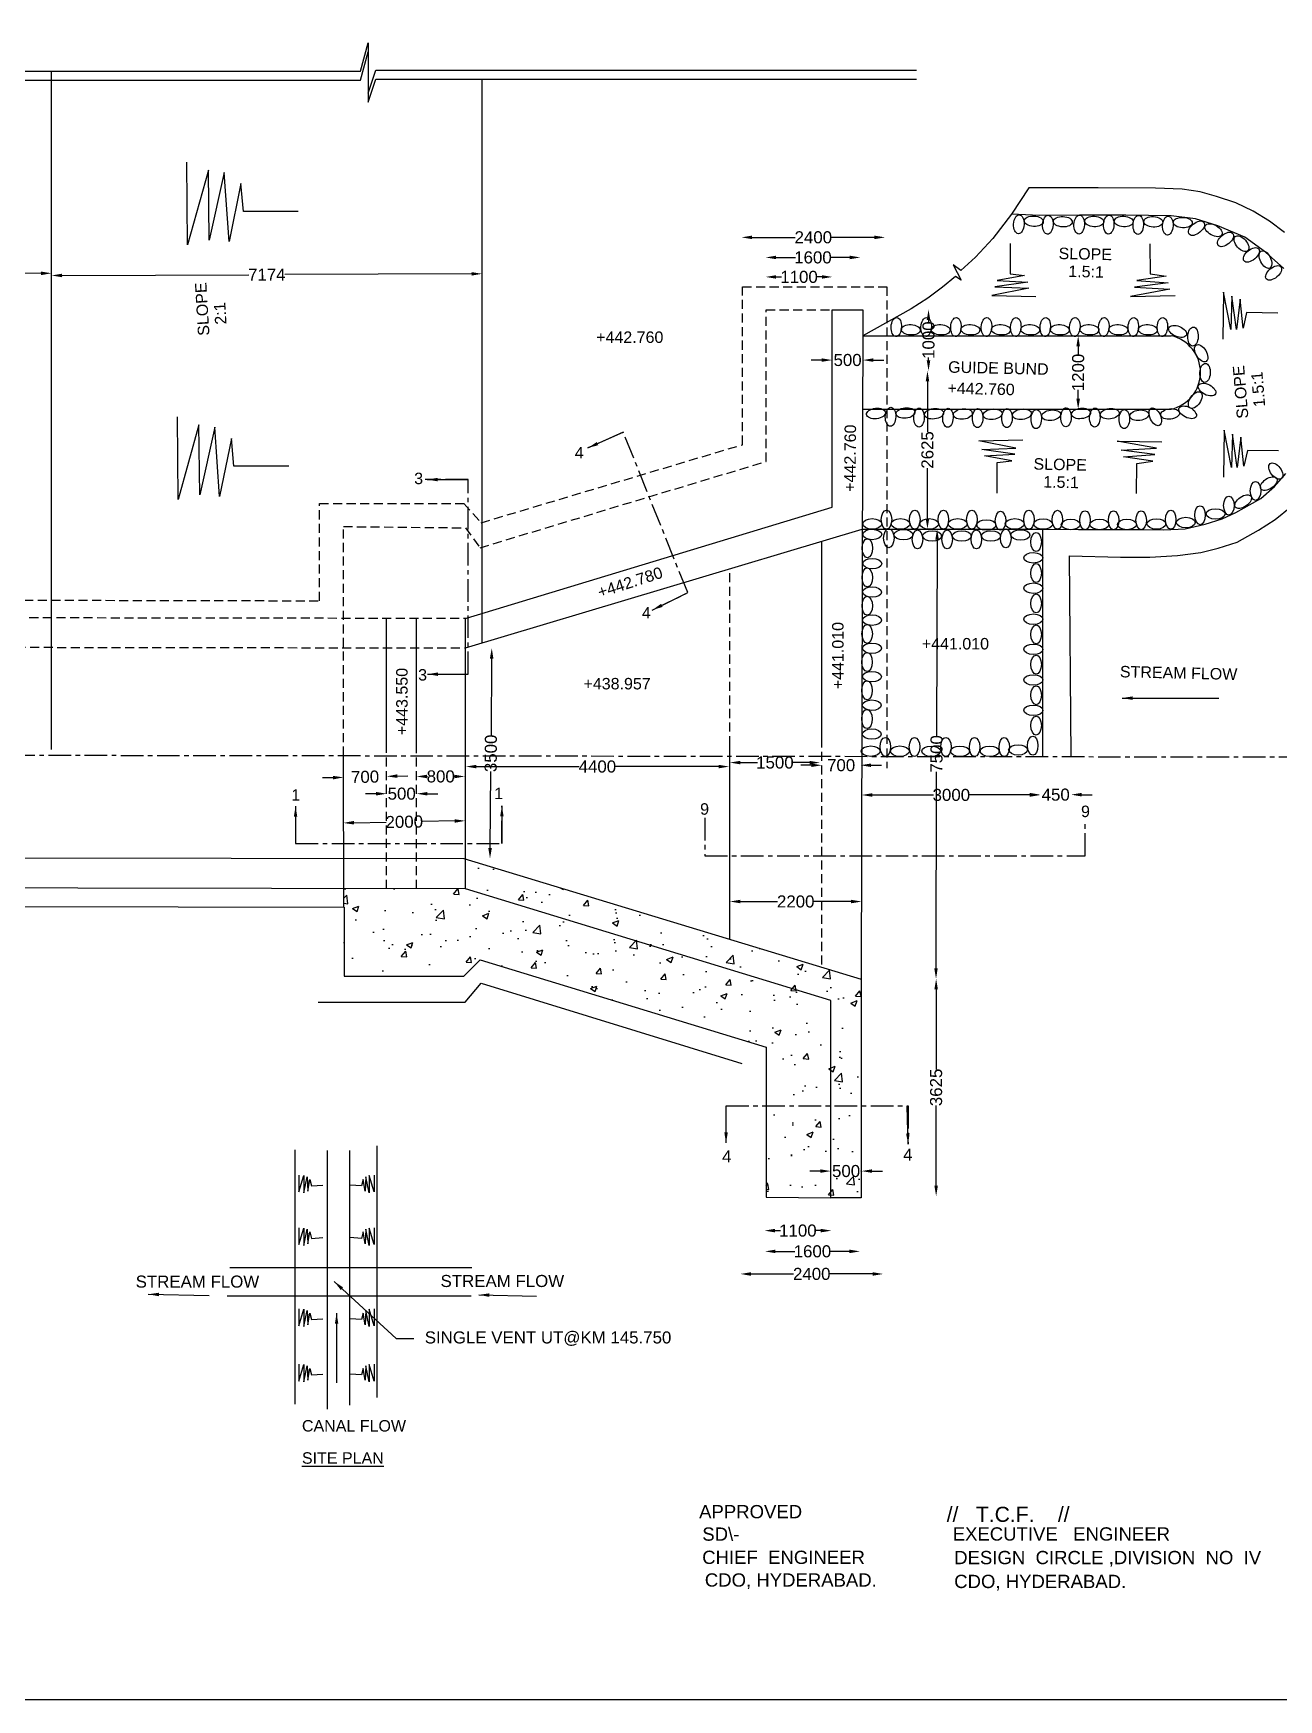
# Model space of a CAD drawing. Header units: millimetres. Extents: x 3597 to 113394, y 2246 to 47933.
# Drawn here: x 81188 to 101834, y 2246 to 29866 of the extents above; entities that cross this region are included whole.
import ezdxf

# ---------------------------------------------------------------- set-up
doc = ezdxf.new("R2010")
doc.units = ezdxf.units.MM
doc.header["$MEASUREMENT"] = 0
doc.linetypes.add('CENTER', pattern=[2, 1.25, -0.25, 0.25, -0.25])
doc.linetypes.add('DASHED', pattern=[0.75, 0.5, -0.25])
for name, color, linetype in [('DIM', 7, 'Continuous'), ('DWG', 7, 'Continuous'), ('TXT', 7, 'Continuous')]:
    doc.layers.add(name, color=color, linetype=linetype)
doc.styles.get("Standard").update_dxf_attribs({"font": 'arial.ttf'})
doc.dimstyles.new('Civil', dxfattribs={"dimtxt": 200, "dimasz": 175, "dimexe": 0.1, "dimexo": 0.0625, "dimgap": 0.09, "dimtad": 0, "dimdec": 0, "dimzin": 12, "dimdsep": 46, "dimtxsty": 'Standard', "dimcen": 0.1, "dimse1": 1, "dimse2": 1, "dimaunit": 1, "dimadec": 5, "dimazin": 2, "dimtfac": 1, "dimtdec": 0, "dimtofl": 0, "dimtmove": 0, "dimatfit": 3, "dimfxl": 1, "dimfrac": 1, "dimtolj": 1, "dimtzin": 0, "dimarcsym": 0})

# ---------------------------------------------------------------- blocks, each defined once
blk = doc.blocks.new('*D82')
at = {"layer": 'Defpoints', "color": 0, "transparency": 16777216}
for p in [(76439, 25827), (81490, 25889), (81490, 25854)]:
    blk.add_point(p, dxfattribs=at)
at = {"layer": 'DIM', "color": 0, "lineweight": -2, "transparency": 16777216}
for p, q in [((76614, 25863), (78666, 25874)), ((81315, 25888), (79263, 25877))]:
    blk.add_line(p, q, dxfattribs=at)
at = {"layer": 'DIM', "color": 0, "transparency": 16777216}
for points in [[(76614, 25892), (76614, 25833), (76439, 25862)], [(81315, 25917), (81315, 25858), (81490, 25889)]]:
    blk.add_solid(points, dxfattribs=at)
at = {"layer": 'DIM', "color": 0, "transparency": 16777216, "insert": (78964, 25875), "char_height": 200, "attachment_point": 5, "rotation": 0.3054}
blk.add_mtext('\\A1;5000', dxfattribs=at)
blk = doc.blocks.new('*D83')
at = {"layer": 'Defpoints', "color": 0, "transparency": 16777216}
for p in [(81490, 25889), (88628, 25917), (88628, 25880)]:
    blk.add_point(p, dxfattribs=at)
at = {"layer": 'DIM', "color": 0, "lineweight": -2, "transparency": 16777216}
for p, q in [((81665, 25852), (84761, 25864)), ((88453, 25879), (85356, 25867))]:
    blk.add_line(p, q, dxfattribs=at)
at = {"layer": 'DIM', "color": 0, "transparency": 16777216}
for points in [[(81665, 25882), (81665, 25823), (81490, 25852)], [(88453, 25908), (88453, 25850), (88628, 25880)]]:
    blk.add_solid(points, dxfattribs=at)
at = {"layer": 'DIM', "color": 0, "transparency": 16777216, "insert": (85059, 25866), "char_height": 200, "attachment_point": 5, "rotation": 0.2242}
blk.add_mtext('\\A1;7174', dxfattribs=at)
blk = doc.blocks.new('*D84')
at = {"layer": 'Defpoints', "color": 0, "transparency": 16777216}
for p in [(88349, 16813), (86334, 16423), (88356, 16458)]:
    blk.add_point(p, dxfattribs=at)
at = {"layer": 'DIM', "color": 0, "lineweight": -2, "transparency": 16777216}
for p, q in [((86502, 16781), (87038, 16791)), ((88174, 16810), (87639, 16801))]:
    blk.add_line(p, q, dxfattribs=at)
at = {"layer": 'DIM', "color": 0, "transparency": 16777216}
for points in [[(86502, 16811), (86503, 16752), (86327, 16778)], [(88174, 16839), (88175, 16781), (88349, 16813)]]:
    blk.add_solid(points, dxfattribs=at)
at = {"layer": 'DIM', "color": 0, "transparency": 16777216, "insert": (87338, 16796), "char_height": 200, "attachment_point": 5, "rotation": 0.9796}
blk.add_mtext('\\A1;2000', dxfattribs=at)
blk = doc.blocks.new('*D85')
at = {"layer": 'Defpoints', "color": 0, "transparency": 16777216}
for p in [(86330, 17565), (87045, 17582), (87046, 17550)]:
    blk.add_point(p, dxfattribs=at)
at = {"layer": 'DIM', "color": 0, "lineweight": -2, "transparency": 16777216}
for p, q in [((86156, 17528), (85981, 17524)), ((87221, 17554), (87395, 17558))]:
    blk.add_line(p, q, dxfattribs=at)
at = {"layer": 'DIM', "color": 0, "transparency": 16777216}
for points in [[(86155, 17558), (86156, 17499), (86331, 17533)], [(87220, 17583), (87221, 17525), (87046, 17550)]]:
    blk.add_solid(points, dxfattribs=at)
at = {"layer": 'DIM', "color": 0, "transparency": 16777216, "insert": (86688, 17541), "char_height": 200, "attachment_point": 5, "rotation": 1.3847}
blk.add_mtext('\\A1;700', dxfattribs=at)
blk = doc.blocks.new('*D86')
at = {"layer": 'Defpoints', "color": 0, "transparency": 16777216}
for p in [(87045, 17288), (87545, 17288), (87545, 17262)]:
    blk.add_point(p, dxfattribs=at)
at = {"layer": 'DIM', "color": 0, "lineweight": -2, "transparency": 16777216}
for p, q in [((86870, 17262), (86695, 17262)), ((87720, 17262), (87895, 17262))]:
    blk.add_line(p, q, dxfattribs=at)
at = {"layer": 'DIM', "color": 0, "transparency": 16777216}
for points in [[(86870, 17291), (86870, 17233), (87045, 17262)], [(87720, 17291), (87720, 17233), (87545, 17262)]]:
    blk.add_solid(points, dxfattribs=at)
at = {"layer": 'DIM', "color": 0, "transparency": 16777216, "insert": (87295, 17262), "char_height": 200, "attachment_point": 5}
blk.add_mtext('\\A1;500', dxfattribs=at)
blk = doc.blocks.new('*D87')
at = {"layer": 'Defpoints', "color": 0, "transparency": 16777216}
for p in [(87542, 17556), (88342, 17556), (88342, 17548)]:
    blk.add_point(p, dxfattribs=at)
at = {"layer": 'DIM', "color": 0, "lineweight": -2, "transparency": 16777216}
for p, q in [((87717, 17548), (87721, 17548)), ((88167, 17548), (88162, 17548))]:
    blk.add_line(p, q, dxfattribs=at)
at = {"layer": 'DIM', "color": 0, "transparency": 16777216}
for points in [[(87717, 17577), (87717, 17518), (87542, 17548)], [(88167, 17577), (88167, 17518), (88342, 17548)]]:
    blk.add_solid(points, dxfattribs=at)
at = {"layer": 'DIM', "color": 0, "transparency": 16777216, "insert": (87942, 17548), "char_height": 200, "attachment_point": 5}
blk.add_mtext('\\A1;800', dxfattribs=at)
blk = doc.blocks.new('*D88')
at = {"layer": 'Defpoints', "color": 0, "transparency": 16777216}
for p in [(88355, 19679), (88788, 19676), (88326, 16191)]:
    blk.add_point(p, dxfattribs=at)
at = {"layer": 'DIM', "color": 0, "lineweight": -2, "transparency": 16777216}
for p, q in [((88786, 19501), (88776, 18230)), ((88761, 16362), (88771, 17633))]:
    blk.add_line(p, q, dxfattribs=at)
at = {"layer": 'DIM', "color": 0, "transparency": 16777216}
for points in [[(88757, 19501), (88816, 19500), (88788, 19676)], [(88731, 16362), (88790, 16362), (88759, 16187)]]:
    blk.add_solid(points, dxfattribs=at)
at = {"layer": 'DIM', "color": 0, "transparency": 16777216, "insert": (88773, 17931), "char_height": 200, "attachment_point": 5, "rotation": 89.5302}
blk.add_mtext('\\A1;3500', dxfattribs=at)
blk = doc.blocks.new('*D89')
at = {"layer": 'Defpoints', "color": 0, "transparency": 16777216}
for p in [(88356, 17789), (92723, 17789), (92723, 17712)]:
    blk.add_point(p, dxfattribs=at)
at = {"layer": 'DIM', "color": 0, "lineweight": -2, "transparency": 16777216}
for p, q in [((88531, 17712), (90237, 17712)), ((92548, 17712), (90842, 17712))]:
    blk.add_line(p, q, dxfattribs=at)
at = {"layer": 'DIM', "color": 0, "transparency": 16777216}
for points in [[(88531, 17741), (88531, 17683), (88356, 17712)], [(92548, 17741), (92548, 17683), (92723, 17712)]]:
    blk.add_solid(points, dxfattribs=at)
at = {"layer": 'DIM', "color": 0, "transparency": 16777216, "insert": (90539, 17712), "char_height": 200, "attachment_point": 5}
blk.add_mtext('\\A1;4400', dxfattribs=at)
blk = doc.blocks.new('*D90')
at = {"layer": 'Defpoints', "color": 0, "transparency": 16777216}
for p in [(92734, 17679), (94231, 17778), (94231, 17679)]:
    blk.add_point(p, dxfattribs=at)
at = {"layer": 'DIM', "color": 0, "lineweight": -2, "transparency": 16777216}
for p, q in [((92909, 17778), (93193, 17778)), ((94056, 17778), (93771, 17778))]:
    blk.add_line(p, q, dxfattribs=at)
at = {"layer": 'DIM', "color": 0, "transparency": 16777216}
for points in [[(92909, 17807), (92909, 17749), (92734, 17778)], [(94056, 17807), (94056, 17749), (94231, 17778)]]:
    blk.add_solid(points, dxfattribs=at)
at = {"layer": 'DIM', "color": 0, "transparency": 16777216, "insert": (93482, 17778), "char_height": 200, "attachment_point": 5}
blk.add_mtext('\\A1;1500', dxfattribs=at)
blk = doc.blocks.new('*D91')
at = {"layer": 'Defpoints', "color": 0, "transparency": 16777216}
for p in [(94260, 17745), (94900, 17745), (94900, 17734)]:
    blk.add_point(p, dxfattribs=at)
at = {"layer": 'DIM', "color": 0, "lineweight": -2, "transparency": 16777216}
for p, q in [((94085, 17734), (93910, 17734)), ((95075, 17734), (95250, 17734))]:
    blk.add_line(p, q, dxfattribs=at)
at = {"layer": 'DIM', "color": 0, "transparency": 16777216}
for points in [[(94085, 17763), (94085, 17705), (94260, 17734)], [(95075, 17763), (95075, 17705), (94900, 17734)]]:
    blk.add_solid(points, dxfattribs=at)
at = {"layer": 'DIM', "color": 0, "transparency": 16777216, "insert": (94580, 17734), "char_height": 200, "attachment_point": 5}
blk.add_mtext('\\A1;700', dxfattribs=at)
blk = doc.blocks.new('*D92')
at = {"layer": 'Defpoints', "color": 0, "transparency": 16777216}
for p in [(94921, 17246), (97882, 17246), (97882, 17241)]:
    blk.add_point(p, dxfattribs=at)
at = {"layer": 'DIM', "color": 0, "lineweight": -2, "transparency": 16777216}
for p, q in [((95096, 17241), (96109, 17241)), ((97707, 17241), (96705, 17241))]:
    blk.add_line(p, q, dxfattribs=at)
at = {"layer": 'DIM', "color": 0, "transparency": 16777216}
for points in [[(95096, 17270), (95096, 17212), (94921, 17241)], [(97707, 17270), (97707, 17212), (97882, 17241)]]:
    blk.add_solid(points, dxfattribs=at)
at = {"layer": 'DIM', "color": 0, "transparency": 16777216, "insert": (96407, 17241), "char_height": 200, "attachment_point": 5}
blk.add_mtext('\\A1;3000', dxfattribs=at)
blk = doc.blocks.new('*D93')
at = {"layer": 'Defpoints', "color": 0, "transparency": 16777216}
for p in [(97882, 17280), (98392, 17280), (98392, 17246)]:
    blk.add_point(p, dxfattribs=at)
at = {"layer": 'DIM', "color": 0, "lineweight": -2, "transparency": 16777216}
for p, q in [((97707, 17246), (97532, 17246)), ((98567, 17246), (98742, 17246))]:
    blk.add_line(p, q, dxfattribs=at)
at = {"layer": 'DIM', "color": 0, "transparency": 16777216}
for points in [[(97707, 17276), (97707, 17217), (97882, 17246)], [(98567, 17276), (98567, 17217), (98392, 17246)]]:
    blk.add_solid(points, dxfattribs=at)
at = {"layer": 'DIM', "color": 0, "transparency": 16777216, "insert": (98137, 17246), "char_height": 200, "attachment_point": 5}
blk.add_mtext('\\A1;450', dxfattribs=at)
blk = doc.blocks.new('*D94')
at = {"layer": 'Defpoints', "color": 0, "transparency": 16777216}
for p in [(96010, 14194), (96155, 14194), (96010, 10593)]:
    blk.add_point(p, dxfattribs=at)
at = {"layer": 'DIM', "color": 0, "lineweight": -2, "transparency": 16777216}
for p, q in [((96155, 14019), (96155, 12693)), ((96155, 10768), (96155, 12094))]:
    blk.add_line(p, q, dxfattribs=at)
at = {"layer": 'DIM', "color": 0, "transparency": 16777216}
for points in [[(96126, 14019), (96184, 14019), (96155, 14194)], [(96126, 10768), (96184, 10768), (96155, 10593)]]:
    blk.add_solid(points, dxfattribs=at)
at = {"layer": 'DIM', "color": 0, "transparency": 16777216, "insert": (96155, 12394), "char_height": 200, "attachment_point": 5, "rotation": 90}
blk.add_mtext('\\A1;3625', dxfattribs=at)
blk = doc.blocks.new('*D95')
at = {"layer": 'Defpoints', "color": 0, "transparency": 16777216}
for p in [(96171, 21649), (96243, 21648), (96224, 14194)]:
    blk.add_point(p, dxfattribs=at)
at = {"layer": 'DIM', "color": 0, "lineweight": -2, "transparency": 16777216}
for p, q in [((96171, 21474), (96163, 18219)), ((96153, 14370), (96161, 17624))]:
    blk.add_line(p, q, dxfattribs=at)
at = {"layer": 'DIM', "color": 0, "transparency": 16777216}
for points in [[(96142, 21474), (96200, 21474), (96171, 21649)], [(96124, 14370), (96182, 14370), (96153, 14195)]]:
    blk.add_solid(points, dxfattribs=at)
at = {"layer": 'DIM', "color": 0, "transparency": 16777216, "insert": (96162, 17922), "char_height": 200, "attachment_point": 5, "rotation": 89.8583}
blk.add_mtext('\\A1;7500', dxfattribs=at)
blk = doc.blocks.new('*D96')
at = {"layer": 'Defpoints', "color": 0, "transparency": 16777216}
for p in [(96011, 24272), (96171, 24272), (96171, 21649)]:
    blk.add_point(p, dxfattribs=at)
at = {"layer": 'DIM', "color": 0, "lineweight": -2, "transparency": 16777216}
for p, q in [((96011, 24097), (96011, 23261)), ((96011, 21824), (96011, 22659))]:
    blk.add_line(p, q, dxfattribs=at)
at = {"layer": 'DIM', "color": 0, "transparency": 16777216}
for points in [[(95982, 24097), (96040, 24097), (96011, 24272)], [(95982, 21824), (96040, 21824), (96011, 21649)]]:
    blk.add_solid(points, dxfattribs=at)
at = {"layer": 'DIM', "color": 0, "transparency": 16777216, "insert": (96011, 22960), "char_height": 200, "attachment_point": 5, "rotation": 90}
blk.add_mtext('\\A1;2625', dxfattribs=at)
blk = doc.blocks.new('*D97')
at = {"layer": 'Defpoints', "color": 0, "transparency": 16777216}
for p in [(96011, 25288), (96029, 25288), (96011, 24272)]:
    blk.add_point(p, dxfattribs=at)
at = {"layer": 'DIM', "color": 0, "lineweight": -2, "transparency": 16777216}
for p, q in [((96029, 25113), (96029, 25069)), ((96029, 24447), (96029, 24491))]:
    blk.add_line(p, q, dxfattribs=at)
at = {"layer": 'DIM', "color": 0, "transparency": 16777216}
for points in [[(95999, 25113), (96058, 25113), (96029, 25288)], [(95999, 24447), (96058, 24447), (96029, 24272)]]:
    blk.add_solid(points, dxfattribs=at)
at = {"layer": 'DIM', "color": 0, "transparency": 16777216, "insert": (96029, 24780), "char_height": 200, "attachment_point": 5, "rotation": 90}
blk.add_mtext('\\A1;1000', dxfattribs=at)
blk = doc.blocks.new('*D98')
at = {"layer": 'Defpoints', "color": 0, "transparency": 16777216}
for p in [(94433, 25282), (94940, 25282), (94940, 24450)]:
    blk.add_point(p, dxfattribs=at)
at = {"layer": 'DIM', "color": 0, "lineweight": -2, "transparency": 16777216}
for p, q in [((94258, 24450), (94083, 24450)), ((95115, 24450), (95290, 24450))]:
    blk.add_line(p, q, dxfattribs=at)
at = {"layer": 'DIM', "color": 0, "transparency": 16777216}
for points in [[(94258, 24479), (94258, 24421), (94433, 24450)], [(95115, 24479), (95115, 24421), (94940, 24450)]]:
    blk.add_solid(points, dxfattribs=at)
at = {"layer": 'DIM', "color": 0, "transparency": 16777216, "insert": (94687, 24450), "char_height": 200, "attachment_point": 5}
blk.add_mtext('\\A1;500', dxfattribs=at)
blk = doc.blocks.new('*D99')
at = {"layer": 'Defpoints', "color": 0, "transparency": 16777216}
for p in [(93327, 25839), (94436, 25839), (94436, 25828)]:
    blk.add_point(p, dxfattribs=at)
at = {"layer": 'DIM', "color": 0, "lineweight": -2, "transparency": 16777216}
for p, q in [((93502, 25828), (93593, 25828)), ((94261, 25828), (94171, 25828))]:
    blk.add_line(p, q, dxfattribs=at)
at = {"layer": 'DIM', "color": 0, "transparency": 16777216}
for points in [[(93502, 25857), (93502, 25799), (93327, 25828)], [(94261, 25857), (94261, 25799), (94436, 25828)]]:
    blk.add_solid(points, dxfattribs=at)
at = {"layer": 'DIM', "color": 0, "transparency": 16777216, "insert": (93882, 25828), "char_height": 200, "attachment_point": 5}
blk.add_mtext('\\A1;1100', dxfattribs=at)
blk = doc.blocks.new('*D100')
at = {"layer": 'Defpoints', "color": 0, "transparency": 16777216}
for p in [(93327, 26151), (94899, 26151), (94899, 26151)]:
    blk.add_point(p, dxfattribs=at)
at = {"layer": 'DIM', "color": 0, "lineweight": -2, "transparency": 16777216}
for p, q in [((93502, 26151), (93824, 26151)), ((94724, 26151), (94402, 26151))]:
    blk.add_line(p, q, dxfattribs=at)
at = {"layer": 'DIM', "color": 0, "transparency": 16777216}
for points in [[(93502, 26180), (93502, 26122), (93327, 26151)], [(94724, 26180), (94724, 26122), (94899, 26151)]]:
    blk.add_solid(points, dxfattribs=at)
at = {"layer": 'DIM', "color": 0, "transparency": 16777216, "insert": (94113, 26151), "char_height": 200, "attachment_point": 5}
blk.add_mtext('\\A1;1600', dxfattribs=at)
blk = doc.blocks.new('*D101')
at = {"layer": 'Defpoints', "color": 0, "transparency": 16777216}
for p in [(92929, 26527), (95308, 26527), (95308, 26484)]:
    blk.add_point(p, dxfattribs=at)
at = {"layer": 'DIM', "color": 0, "lineweight": -2, "transparency": 16777216}
for p, q in [((93104, 26484), (93819, 26484)), ((95133, 26484), (94419, 26484))]:
    blk.add_line(p, q, dxfattribs=at)
at = {"layer": 'DIM', "color": 0, "transparency": 16777216}
for points in [[(93104, 26513), (93104, 26455), (92929, 26484)], [(95133, 26513), (95133, 26455), (95308, 26484)]]:
    blk.add_solid(points, dxfattribs=at)
at = {"layer": 'DIM', "color": 0, "transparency": 16777216, "insert": (94119, 26484), "char_height": 200, "attachment_point": 5}
blk.add_mtext('\\A1;2400', dxfattribs=at)
blk = doc.blocks.new('*D102')
at = {"layer": 'Defpoints', "color": 0, "transparency": 16777216}
for p in [(94920, 15475), (92734, 15448), (94920, 15448)]:
    blk.add_point(p, dxfattribs=at)
at = {"layer": 'DIM', "color": 0, "lineweight": -2, "transparency": 16777216}
for p, q in [((92909, 15475), (93527, 15475)), ((94745, 15475), (94127, 15475))]:
    blk.add_line(p, q, dxfattribs=at)
at = {"layer": 'DIM', "color": 0, "transparency": 16777216}
for points in [[(92909, 15504), (92909, 15446), (92734, 15475)], [(94745, 15504), (94745, 15446), (94920, 15475)]]:
    blk.add_solid(points, dxfattribs=at)
at = {"layer": 'DIM', "color": 0, "transparency": 16777216, "insert": (93827, 15475), "char_height": 200, "attachment_point": 5}
blk.add_mtext('\\A1;2200', dxfattribs=at)
blk = doc.blocks.new('*D103')
at = {"layer": 'Defpoints', "color": 0, "transparency": 16777216}
for p in [(92910, 9286), (95276, 9302), (95276, 9286)]:
    blk.add_point(p, dxfattribs=at)
at = {"layer": 'DIM', "color": 0, "lineweight": -2, "transparency": 16777216}
for p, q in [((93085, 9302), (93793, 9302)), ((95101, 9302), (94393, 9302))]:
    blk.add_line(p, q, dxfattribs=at)
at = {"layer": 'DIM', "color": 0, "transparency": 16777216}
for points in [[(93085, 9331), (93085, 9272), (92910, 9302)], [(95101, 9331), (95101, 9272), (95276, 9302)]]:
    blk.add_solid(points, dxfattribs=at)
at = {"layer": 'DIM', "color": 0, "transparency": 16777216, "insert": (94093, 9302), "char_height": 200, "attachment_point": 5}
blk.add_mtext('\\A1;2400', dxfattribs=at)
blk = doc.blocks.new('*D104')
at = {"layer": 'Defpoints', "color": 0, "transparency": 16777216}
for p in [(94893, 9676), (93316, 9661), (94893, 9661)]:
    blk.add_point(p, dxfattribs=at)
at = {"layer": 'DIM', "color": 0, "lineweight": -2, "transparency": 16777216}
for p, q in [((93491, 9676), (93815, 9676)), ((94718, 9676), (94393, 9676))]:
    blk.add_line(p, q, dxfattribs=at)
at = {"layer": 'DIM', "color": 0, "transparency": 16777216}
for points in [[(93491, 9705), (93491, 9647), (93316, 9676)], [(94718, 9705), (94718, 9647), (94893, 9676)]]:
    blk.add_solid(points, dxfattribs=at)
at = {"layer": 'DIM', "color": 0, "transparency": 16777216, "insert": (94104, 9676), "char_height": 200, "attachment_point": 5}
blk.add_mtext('\\A1;1600', dxfattribs=at)
blk = doc.blocks.new('*D105')
at = {"layer": 'Defpoints', "color": 0, "transparency": 16777216}
for p in [(93308, 9990), (94418, 10020), (94418, 9990)]:
    blk.add_point(p, dxfattribs=at)
at = {"layer": 'DIM', "color": 0, "lineweight": -2, "transparency": 16777216}
for p, q in [((93483, 10020), (93574, 10020)), ((94243, 10020), (94152, 10020))]:
    blk.add_line(p, q, dxfattribs=at)
at = {"layer": 'DIM', "color": 0, "transparency": 16777216}
for points in [[(93483, 10050), (93483, 9991), (93308, 10020)], [(94243, 10050), (94243, 9991), (94418, 10020)]]:
    blk.add_solid(points, dxfattribs=at)
at = {"layer": 'DIM', "color": 0, "transparency": 16777216, "insert": (93863, 10020), "char_height": 200, "attachment_point": 5}
blk.add_mtext('\\A1;1100', dxfattribs=at)
blk = doc.blocks.new('*D106')
at = {"layer": 'Defpoints', "color": 0, "transparency": 16777216}
for p in [(94916, 11007), (94409, 10562), (94916, 10562)]:
    blk.add_point(p, dxfattribs=at)
at = {"layer": 'DIM', "color": 0, "lineweight": -2, "transparency": 16777216}
for p, q in [((94234, 11007), (94059, 11007)), ((95091, 11007), (95266, 11007))]:
    blk.add_line(p, q, dxfattribs=at)
at = {"layer": 'DIM', "color": 0, "transparency": 16777216}
for points in [[(94234, 11036), (94234, 10978), (94409, 11007)], [(95091, 11036), (95091, 10978), (94916, 11007)]]:
    blk.add_solid(points, dxfattribs=at)
at = {"layer": 'DIM', "color": 0, "transparency": 16777216, "insert": (94662, 11007), "char_height": 200, "attachment_point": 5}
blk.add_mtext('\\A1;500', dxfattribs=at)
blk = doc.blocks.new('*D119')
at = {"layer": 'Defpoints', "color": 0, "transparency": 16777216}
for p in [(98510, 24853), (98531, 24853), (98531, 23635)]:
    blk.add_point(p, dxfattribs=at)
at = {"layer": 'TXT', "color": 0, "lineweight": -2, "transparency": 16777216}
for p, q in [((98510, 24678), (98510, 24533)), ((98510, 23810), (98510, 23955))]:
    blk.add_line(p, q, dxfattribs=at)
at = {"layer": 'TXT', "color": 0, "transparency": 16777216}
for points in [[(98480, 24678), (98539, 24678), (98510, 24853)], [(98480, 23810), (98539, 23810), (98510, 23635)]]:
    blk.add_solid(points, dxfattribs=at)
at = {"layer": 'TXT', "color": 0, "transparency": 16777216, "insert": (98510, 24244), "char_height": 200, "attachment_point": 5, "rotation": 90}
blk.add_mtext('\\A1;1200', dxfattribs=at)

msp = doc.modelspace()

# ---------------------------------------------------------------- hatches: boundary and pattern name
at = {"layer": 'DWG'}
h = msp.add_hatch(dxfattribs=at)
h.set_pattern_fill('AR-CONC', color=256, scale=150, style=0)
h.set_pattern_definition([(50, (0, 0), (1075.89, -94.128), [112.5, -1237.5]), (355, (0, 0), (-208.127, 1128.288), [90, -990]), (100.4514, (89.7, -7.8), (867.764, 1034.159), [95.61, -1051.713]), (46.1842, (0, 300), (1600.862, -248.279), [168.75, -1856.25]), (96.6356, (133.4, 279.3), (1401.994, 1461.177), [143.415, -1577.57]), (351.1842, (0, 300), (1401.993, 1461.178), [135, -1485]), (21, (150, 225), (895.3606, -603.928), [112.5, -1237.5]), (326, (150, 225), (364.973, 1087.725), [90, -990]), (71.4514, (224.6, 174.7), (1260.334, 483.796), [95.61, -1051.713]), (37.5, (0, 0), (18.2398, 499.3408), [0, -978, 0, -1005, 0, -993.75]), (7.5, (0, 0), (394.6043, 591.6176), [0, -573, 0, -955.5, 0, -378.75]), (327.5, (-334.5, 0), (800.7337, -33.8323), [0, -375, 0, -1170, 0, -1552.5]), (317.5, (-484.5, 0), (874.779, 150.1575), [0, -487.5, 0, -777, 0, -1102.5])])
h.paths.add_polyline_path([(94408.7, 13833.1), (88355.5, 15685.2), (86336, 15688.7), (86337, 15382.4), (86339.5, 15382.4), (86339.5, 14235.8), (88326.8, 14235.8), (88598.2, 14506.9), (93337, 13063.6), (93337, 12089), (94408.7, 12089)])
h.paths.add_polyline_path([(88355.5, 16181.6), (88355.5, 15685.2), (94408.7, 13833.1), (94408.7, 12089), (94913.4, 12089), (94913.4, 14189.4)])
h.paths.add_polyline_path([(94408.7, 12089), (93337, 12089), (93337, 10573.7), (94408.7, 10562.1)])
h.paths.add_polyline_path([(94913.4, 12089), (94408.7, 12089), (94408.7, 10562.1), (94913.4, 10562.1)])

# ---------------------------------------------------------------- linework, layer by layer
for points in [[(33113.8, 29316), (41764.7, 29316), (41869.8, 29773), (41869.8, 29015.3), (41982.5, 29300.4), (50618.7, 29300.4), (50722.1, 29753.9), (50722.1, 28898.7), (50825.5, 29300.4), (61605.7, 29300.4), (61728.4, 29754.6), (61728.4, 28914.3), (61822.3, 29292.9), (73694.6, 29292.9), (73775.2, 28938.5), (73775.2, 29714.6), (73929.1, 29238.7), (86614.8, 29238.7), (86739.4, 29706.8), (86739.4, 28872.1), (86864, 29252.8), (95830.4, 29252.8)], [(33113.8, 29169.6), (41764.7, 29169.6), (41869.8, 29626.6), (41869.8, 28868.8), (41982.5, 29154), (50618.7, 29154), (50722.1, 29607.4), (50722.1, 28752.2), (50825.5, 29154), (61605.7, 29154), (61728.4, 29608.2), (61728.4, 28767.8), (61822.3, 29146.5), (73694.6, 29146.5), (73775.2, 28792.1), (73775.2, 29568.1), (73929.1, 29092.3), (86614.8, 29092.3), (86739.4, 29560.3), (86739.4, 28725.7), (86864, 29106.4), (95830.4, 29106.4)], [(81490.2, 17995), (81490.2, 29238.7)], [(88627.6, 19760.9), (88627.6, 29106.4)], [(85580.3, 26913.8), (84670.1, 26913.8), (84630.5, 27375), (84432.7, 26413.1), (84353.5, 27559.5), (84102.9, 26439.5), (84089.7, 27599), (83746.7, 26360.4), (83733.5, 27730.8)], [(101932.1, 26565.3), (101682.7, 26749.9), (101410.3, 26920.4), (101122.9, 27058), (100805.5, 27162.6), (100530, 27237.4), (100233.6, 27285.3), (99791.1, 27300.7), (98842, 27303.7), (97889.9, 27303.7), (97693.5, 27306), (97403, 26866.3), (97097.6, 26465.6), (96810.2, 26154.5), (96566.4, 25937), (96437.7, 26029.7), (96572.4, 25775.5), (96476.6, 25835.3), (96258, 25655.9), (96018.5, 25473.4), (95740.1, 25300), (94939.1, 24853)], [(101917.9, 25965.8), (101616.7, 26240.1), (101271.2, 26487.9), (100823.8, 26673.7), (100456.1, 26793.2), (100050.2, 26840), (99301.6, 26853.3), (98530.9, 26853.3), (97870.8, 26848.8), (97403, 26866.3)], [(97381.1, 26385), (97381.1, 25880.6), (97621.7, 25853), (97168, 25770.2), (97673, 25742.6), (97128.5, 25663.8), (97692.7, 25640.1), (97077.3, 25521.9), (97807.2, 25506.2)], [(99697, 26377.1), (99700.9, 25880.6), (99969.2, 25841.1), (99480, 25770.2), (100000.8, 25730.8), (99444.5, 25655.9), (100028.4, 25624.4), (99377.4, 25506.2), (100115.2, 25518)], [(101817.6, 25230.2), (101302.3, 25238.3), (101245, 24976.9), (101195.9, 25459), (101134.6, 24956.4), (101056.9, 25508), (101040.5, 24956.4), (100917.8, 25577.4), (100905.5, 24797.1)], [(88367.4, 20171.7), (94431.8, 22010.6), (94433.2, 25281.8), (94940.1, 25281.8), (94913.4, 14189.4)], [(94939.1, 24853), (100053.6, 24853)], [(85424.2, 22689.9), (84514, 22689.9), (84474.5, 23151), (84276.6, 22189.1), (84197.5, 23335.5), (83946.8, 22215.5), (83933.6, 23375), (83590.7, 22136.4), (83577.5, 23506.8)], [(94936.1, 23635.4), (100050.7, 23635.4)], [(101830.2, 22943), (101314.8, 22951.2), (101257.6, 22689.7), (101208.5, 23171.8), (101147.2, 22669.3), (101069.4, 23220.8), (101053.1, 22669.3), (100930.4, 23290.3), (100918.1, 22510)], [(97167.2, 22246.4), (97167.2, 22750.9), (97407.8, 22778.5), (96954.1, 22861.2), (97459.1, 22888.8), (96914.7, 22967.6), (97478.9, 22991.3), (96863.4, 23109.5), (97593.3, 23125.3)], [(99476.6, 22237.2), (99480.6, 22733.8), (99748.9, 22773.2), (99259.6, 22844.1), (99780.4, 22883.5), (99224.1, 22958.4), (99808, 22989.9), (99157.1, 23108.2), (99894.8, 23096.3)], [(97920.9, 21648.4), (98513.3, 21639.2), (99164.4, 21639.2), (99514.4, 21639.2), (99930.7, 21634.7), (100280.7, 21652.4), (100617.3, 21732.1), (100896.4, 21820.6), (101122.3, 21922.4), (101536.9, 22157.9), (101762.9, 22352.6), (101953.3, 22569.4)], [(98391.5, 17876.8), (98364.3, 21203.4), (99210.3, 21185.3), (99698, 21183), (100153.9, 21208), (100541.5, 21259.1), (100828.9, 21330.8), (101143.3, 21429.5), (101496.6, 21629.9), (101778, 21806.4), (102035.5, 22015.7)], [(88354.5, 19679.1), (94931.4, 21648.4), (97920.9, 21648.4), (97920.9, 17877.4)], [(94260.1, 18177.7), (94260.1, 21447.4)], [(87044.8, 18039.9), (87044.8, 20173.6)], [(87541.7, 18069.1), (87541.7, 20172.8)], [(88355.5, 15685.2), (88355.5, 20168.1)], [(94408.7, 10562.1), (94408.7, 13833.1), (88355.5, 15685.2), (59417, 15734.9), (34345.8, 15776.2), (34322.1, 19714.7)], [(92733.6, 14851.6), (92733.6, 18067.2)], [(86337, 15382.4), (86328.7, 17893.3)], [(27325.6, 13328.8), (27325.6, 9841.5), (26308.3, 9841.5), (26308.3, 14067.9), (34340.3, 16266.9), (88325.9, 16190.6), (94913.4, 14189.4), (94913.4, 10562.1), (94408.7, 10562.1)], [(25935.1, 14031.5), (25935.1, 9406.7), (27732.1, 9406.7), (27732.1, 13027), (30309.7, 13750.7), (36768.3, 13750.7), (36768.3, 15481.1), (86339.5, 15382.4), (86339.5, 14235.8), (88326.8, 14235.8), (88598.2, 14506.9), (93337, 13063.6), (93337, 10573.7), (94408.7, 10562.1)], [(85912.5, 13809.6), (88345.2, 13809.6), (88612.6, 14122.3), (92934.7, 12790)], [(85523.1, 11362), (85523.1, 7143.8)], [(86057, 11345.9), (86057, 7063)], [(86429.1, 11345.9), (86429.1, 7127.6)], [(86882.2, 11426.7), (86882.2, 7256.9)], [(85590.7, 10938.8), (85590.7, 10661.2), (85670.5, 10935.3), (85670.5, 10647.4), (85729.6, 10914.5), (85740, 10675.1), (85771.3, 10869.4), (85802.5, 10761.9), (85986.6, 10775.7)], [(86838.3, 10938.8), (86838.3, 10661.2), (86758.5, 10935.3), (86758.5, 10647.4), (86699.4, 10914.5), (86689, 10675.1), (86657.7, 10869.4), (86626.5, 10761.9), (86442.4, 10775.7)], [(85590.7, 10067.1), (85590.7, 9789.5), (85670.5, 10063.6), (85670.5, 9775.6), (85729.6, 10042.8), (85740, 9803.4), (85771.3, 9997.7), (85802.5, 9890.1), (85986.6, 9904)], [(86838.3, 10067.1), (86838.3, 9789.5), (86758.5, 10063.6), (86758.5, 9775.6), (86699.4, 10042.8), (86689, 9803.4), (86657.7, 9997.7), (86626.5, 9890.1), (86442.4, 9904)], [(84445.2, 9407.7), (88459.4, 9407.7)], [(84404.2, 8937.1), (88449.1, 8937.1)], [(85590.7, 8722.4), (85590.7, 8444.8), (85670.5, 8718.9), (85670.5, 8430.9), (85729.6, 8698.1), (85740, 8458.7), (85771.3, 8653), (85802.5, 8545.4), (85986.6, 8559.3)], [(86838.3, 8722.4), (86838.3, 8444.8), (86758.5, 8718.9), (86758.5, 8430.9), (86699.4, 8698.1), (86689, 8458.7), (86657.7, 8653), (86626.5, 8545.4), (86442.4, 8559.3)], [(85590.7, 7804.3), (85590.7, 7526.7), (85670.5, 7800.8), (85670.5, 7512.8), (85729.6, 7780), (85740, 7540.6), (85771.3, 7734.9), (85802.5, 7627.3), (85986.6, 7641.2)], [(86838.3, 7804.3), (86838.3, 7526.7), (86758.5, 7800.8), (86758.5, 7512.8), (86699.4, 7780), (86689, 7540.6), (86657.7, 7734.9), (86626.5, 7627.3), (86442.4, 7641.2)]]:
    msp.add_lwpolyline(points, dxfattribs=at)
at = {"layer": 'DWG', "linetype": 'DASHED', "ltscale": 300}
for points in [[(25905.7, 21753), (25905.7, 26946.7), (27684.9, 26946.7), (27684.9, 23020.1), (30532, 22209.5), (36712.6, 22209.5), (36712.6, 20565.8), (85932.3, 20460.2), (85932.3, 22071.3), (88325.9, 22071.3), (88613.6, 21753.7), (92945, 23047.4), (92945, 25663.7), (95339.3, 25663.7), (95339.3, 17686.2)], [(86328.7, 17893.3), (86328.7, 21690.9), (88352.6, 21669), (88593.7, 21340.5), (93335.5, 22767.3), (93335.5, 25281.8), (94433.2, 25281.8)], [(92733.6, 18067.2), (92733.6, 20990.4)], [(34322.1, 20249), (88367.4, 20171.7)], [(34334.9, 19754.4), (88354.5, 19679.1)], [(87044.8, 15687.5), (87044.8, 18039.9)], [(87541.7, 15686.6), (87541.7, 18069.1)], [(94260.1, 14429.6), (94260.1, 18177.7)]]:
    msp.add_lwpolyline(points, dxfattribs=at)
at = {"layer": 'DWG', "linetype": 'CENTER', "ltscale": 300}
for points in [[(91449.9, 20307.2), (92036.8, 20595.9), (90968.1, 23255.9), (90381.3, 22993.4)], [(87721.1, 19243.6), (88396.6, 19243.6), (88396.6, 22468.9), (87686.9, 22468.9)], [(5238.8, 18004.3), (102120.8, 17871.7)], [(85535.7, 17055.8), (85535.7, 16438.3), (88956.2, 16438.3), (88956.2, 17061.7)], [(92318.9, 16862.5), (92318.9, 16232.5), (98624.2, 16232.5), (98624.2, 16828.3)], [(92672.4, 11472.9), (92672.4, 12089), (95691, 12089), (95691, 11455.1)]]:
    msp.add_lwpolyline(points, dxfattribs=at)
at = {"layer": 'DWG'}
msp.add_arc((99913.3, 24244.5), 624.4, 282.71369, 77.01063, dxfattribs=at)
for centre, major_axis in [((97525.6, 26701.3), (7.5, 157.3)), ((97774.2, 26751.5), (-157.3, 7.5)), ((98006.6, 26693.5), (7.5, 157.3)), ((98255.2, 26743.7), (-157.3, 7.5)), ((98526.5, 26696.3), (7.5, 157.3)), ((98775.1, 26746.6), (-157.3, 7.5)), ((99016.2, 26696.3), (7.5, 157.3)), ((99264.8, 26746.6), (-157.3, 7.5)), ((99505.8, 26691), (7.5, 157.3)), ((99754.4, 26741.3), (-157.3, 7.5)), ((99995.6, 26678.4), (7.5, 157.3)), ((100244.2, 26728.6), (-157.3, 7.5)), ((100471.1, 26635.4), (120.9, 100.8)), ((100755.1, 26602.4), (-137.4, 77)), ((100952.1, 26449.2), (120.9, 100.8)), ((101218.1, 26378.8), (-104.5, 117.8)), ((101381.1, 26193.8), (120.9, 100.8)), ((101615, 26116.2), (-69.4, 141.4)), ((101749.4, 25895), (120.9, 100.8)), ((95495.2, 24997.4), (7.5, 157.3)), ((95989.2, 24997.4), (7.5, 157.3)), ((96483.2, 24997.4), (7.5, 157.3)), ((96990.2, 24997.4), (7.5, 157.3)), ((97475.5, 24997.4), (7.5, 157.3)), ((97965.2, 24997.4), (7.5, 157.3)), ((98454.8, 24997.4), (7.5, 157.3)), ((98935.8, 24997.4), (7.5, 157.3)), ((99424.3, 24997.4), (7.5, 157.3)), ((99905.3, 24997.4), (7.5, 157.3)), ((95735.2, 24952.4), (-157.3, 7.5)), ((96229.2, 24952.4), (-157.3, 7.5)), ((96723.2, 24952.4), (-157.3, 7.5)), ((97230.2, 24952.4), (-157.3, 7.5)), ((97715.5, 24952.4), (-157.3, 7.5)), ((98205.1, 24952.4), (-157.3, 7.5)), ((98694.8, 24952.4), (-157.3, 7.5)), ((99175.8, 24952.4), (-157.3, 7.5)), ((99664.3, 24952.4), (-157.3, 7.5)), ((100158.9, 24925.2), (-145.6, 59.9)), ((100413.3, 24840), (7.5, 157.3)), ((100548.9, 24563.9), (-80.6, 135.3)), ((100612.6, 24238.1), (7.5, 157.3)), ((100645.3, 23960.9), (-139.6, 72.8)), ((100450.2, 23787.4), (89.6, 129.5)), ((95157.6, 23564.4), (-156.5, -17.9)), ((95399.2, 23509.5), (4.1, 157.4)), ((95647.2, 23573.1), (-156.5, -17.9)), ((95871.5, 23496.5), (4.1, 157.4)), ((96119.5, 23560.1), (-156.5, -17.9)), ((96350.1, 23492.7), (4.1, 157.4)), ((96598.1, 23556.3), (-156.5, -17.9)), ((96844.1, 23488.3), (4.1, 157.4)), ((97092.1, 23551.9), (-156.5, -17.9)), ((97329.4, 23488.3), (4.1, 157.4)), ((97577.4, 23551.9), (-156.5, -17.9)), ((97814.7, 23471.7), (4.1, 157.4)), ((98062.8, 23535.3), (-156.5, -17.9)), ((98308.7, 23501.3), (4.1, 157.4)), ((98556.8, 23564.9), (-156.5, -17.9)), ((98785.4, 23497), (4.1, 157.4)), ((99033.4, 23560.6), (-156.5, -17.9)), ((99275.1, 23471.7), (4.1, 157.4)), ((99523.1, 23535.3), (-156.5, -17.9)), ((99787.9, 23509.1), (-66.7, 142.6)), ((100034.4, 23557), (-156.5, -17.9)), ((100324.6, 23584.2), (-139.6, 72.8)), ((101786.1, 22609.5), (95.5, -125.2)), ((101450, 22281.4), (0.3, -157.5)), ((101669.4, 22402.8), (130.1, 88.7)), ((101007.8, 22038.2), (0.3, -157.5)), ((101245, 22103.2), (130.1, 88.7)), ((95096.1, 21734.7), (157.5, -0.6)), ((95332, 21805.4), (0.3, -157.5)), ((95565, 21734.7), (157.5, -0.6)), ((95800.9, 21805.4), (0.3, -157.5)), ((96039.9, 21734.7), (157.5, -0.6)), ((96275.8, 21805.4), (0.3, -157.5)), ((96511.8, 21734.7), (157.5, -0.6)), ((96747.7, 21805.4), (0.3, -157.5)), ((97222.6, 21786.9), (0.3, -157.5)), ((97457.6, 21734.7), (157.5, -0.6)), ((97693.6, 21805.4), (0.3, -157.5)), ((98165.6, 21802.7), (0.3, -157.5)), ((98622.6, 21796.2), (0.3, -157.5)), ((99097.4, 21796.2), (0.3, -157.5)), ((99554.2, 21796.2), (0.3, -157.5)), ((99807.9, 21734.1), (157.5, -0.6)), ((100043.9, 21804.7), (0.3, -157.5)), ((100294, 21757), (157.5, -0.6)), ((100529.9, 21878.1), (0.3, -157.5)), ((100786.7, 21899.4), (157.5, -0.6)), ((95095.8, 21559.2), (157.5, -0.6)), ((95370.8, 21497.6), (0.3, -157.5)), ((95613, 21555), (157.5, -0.6)), ((95846, 21476.6), (0.3, -157.5)), ((96088.2, 21534), (157.5, -0.6)), ((96338, 21476.6), (0.3, -157.5)), ((96580.3, 21534), (157.5, -0.6)), ((96821.6, 21476.6), (0.3, -157.5)), ((96986.7, 21716.3), (157.5, -0.6)), ((97063.9, 21534), (157.5, -0.6)), ((97309.5, 21493.4), (0.3, -157.5)), ((97551.7, 21550.8), (157.5, -0.6)), ((97812.5, 21434.9), (0.3, -157.5)), ((97929.7, 21732), (157.5, -0.6)), ((98386.6, 21725.5), (157.5, -0.6)), ((98861.5, 21725.5), (157.5, -0.6)), ((99318.2, 21725.5), (157.5, -0.6)), ((95015.1, 21331), (0.3, -157.5)), ((95013.9, 20847.7), (0.3, -157.5)), ((95094.6, 21075.9), (157.5, -0.6)), ((97766.5, 21172.6), (157.5, -0.6)), ((97812.5, 20919.6), (0.3, -157.5)), ((97766.5, 20669.2), (157.5, -0.6)), ((95012.8, 20377.1), (0.3, -157.5)), ((95093.5, 20605.3), (157.5, -0.6)), ((97812.5, 20416.2), (0.3, -157.5)), ((95092.3, 20139.8), (157.5, -0.6)), ((97766.5, 20154.9), (157.5, -0.6)), ((95011.6, 19911.6), (0.3, -157.5)), ((97812.5, 19901.9), (0.3, -157.5)), ((95091.2, 19673.3), (157.5, -0.6)), ((97766.5, 19655.5), (157.5, -0.6)), ((95010.5, 19445.1), (0.3, -157.5)), ((97812.5, 19402.4), (0.3, -157.5)), ((95009.4, 18974.5), (0.3, -157.5)), ((95090.1, 19202.7), (157.5, -0.6)), ((97766.5, 19148.1), (157.5, -0.6)), ((95088.9, 18729.6), (157.5, -0.6)), ((97812.5, 18895), (0.3, -157.5)), ((95008.2, 18501.4), (0.3, -157.5)), ((97766.5, 18644.7), (157.5, -0.6)), ((97812.5, 18391.6), (0.3, -157.5)), ((95087.8, 18250.6), (157.5, -0.6)), ((95069.9, 17967.5), (157.5, -0.6)), ((95313.1, 18038), (0.3, -157.5)), ((95553.9, 17966.9), (157.5, -0.6)), ((95797.1, 18037.4), (0.3, -157.5)), ((96073.6, 17966.1), (157.5, -0.6)), ((96316.8, 18036.6), (0.3, -157.5)), ((96549.6, 17965.5), (157.5, -0.6)), ((96792.9, 18036), (0.3, -157.5)), ((97041.6, 17964.8), (157.5, -0.6)), ((97284.8, 18035.3), (0.3, -157.5)), ((97513.7, 17988.2), (157.5, -0.6)), ((97756.9, 18058.7), (0.3, -157.5))]:
    msp.add_ellipse(centre, major_axis=major_axis, ratio=0.5499764, dxfattribs=at)
at = {"layer": 'TXT'}
msp.add_lwpolyline([(113393.7, 2245.6), (3596.6, 2245.6), (3596.6, 44416.9), (113393.7, 44416.9)], close=True, dxfattribs=at)

# ---------------------------------------------------------------- texts
for s, rotation, p in [('SLOPE', 358.68929, (98183.1, 26125.1)), ('1.5:1', 358.68929, (98344.5, 25828.3)), ('SLOPE', 93.4568, (84109.5, 24858.8)), ('2:1', 93.4568, (84391.9, 25044.3)), ('GUIDE BUND', 358.68929, (96352.1, 24242.2)), ('SLOPE', 94.70317, (101332.7, 23487.2)), ('+442.760', 358.68929, (96341.2, 23892.2)), ('1.5:1', 94.70317, (101611, 23678.8)), ('+442.760', 89.50634, (94818.1, 22266.2)), ('SLOPE', 358.68929, (97767.1, 22635.8)), ('1.5:1', 358.68929, (97928.5, 22339)), ('+442.780', 17.95536, (90580.3, 20505)), ('+441.010', 90, (94620.6, 18994.2)), ('+443.550', 90, (87393.2, 18233.1)), ('STREAM FLOW', 358.68929, (99200, 19192.4))]:
    msp.add_text(s, height=190, rotation=rotation, dxfattribs=at).set_placement(p)
for s, height, p in [('+442.760', 190, (90519, 24734.4)), ('4', 190, (90164.5, 22819.3)), ('3', 190, (87501.9, 22393.2)), ('4', 190, (91277.3, 20166.5)), ('+441.010', 190, (95917.5, 19653.6)), ('3', 190, (87567.7, 19137.9)), ('+438.957', 190, (90309.2, 18991.4)), ('1', 190, (85465.8, 17146.9)), ('1', 190, (88829.1, 17172)), ('9', 190, (92242.9, 16914.2)), ('9', 190, (98557, 16874.6)), ('4', 200, (92606.3, 11149.5)), ('4', 200, (95608.3, 11179.4)), ('STREAM FLOW', 200, (82884.8, 9075.6)), ('STREAM FLOW', 200, (87939.4, 9085.6)), ('SINGLE VENT UT@KM 145.750', 200, (87677.6, 8150)), ('CANAL FLOW', 190, (85641.5, 6689.9)), ('%%USITE PLAN', 190, (85641.5, 6156.7)), ('APPROVED', 220, (92225.7, 5252.1)), ('//   T.C.F.    //', 250, (96330.1, 5193)), ('SD\\-', 220, (92278.3, 4880.3)), ('EXECUTIVE   ENGINEER', 220, (96429.3, 4882.5)), ('CHIEF  ENGINEER', 220, (92276.9, 4495.3)), ('DESIGN  CIRCLE ,DIVISION  NO  IV', 220, (96454.7, 4491.4)), ('CDO, HYDERABAD.', 220, (92320.4, 4119.5)), ('CDO, HYDERABAD.', 220, (96454.7, 4095.8))]:
    msp.add_text(s, height=height, dxfattribs=at).set_placement(p)

# ---------------------------------------------------------------- dimensions: what is measured, and where the dimension line sits
at = {"layer": 'DIM'}
for p1, p2, distance, text, picture, middle in [((92928.9, 26527.2), (95308.4, 26527.2), -43, '2400', '*D101', (94118.7, 26484.2)), ((93327.3, 26150.8), (94899.3, 26150.8), 0, '1600', '*D100', (94113.3, 26150.8)), ((76439.2, 25827.4), (81490.2, 25854.3), 34.3, '5000', '*D82', (78964.5, 25875.1)), ((81490, 25888.6), (88627.6, 25916.5), -36.9, '7174', '*D83', (85058.9, 25865.6)), ((93327.3, 25838.9), (94436.3, 25838.9), -10.8, '1100', '*D99', (93881.8, 25828.1)), ((94433.2, 25281.8), (94940.1, 25281.8), -831.9, '500', '*D98', (94686.6, 24449.9)), ((96010.7, 24271.6), (96010.7, 25287.9), -17.8, '1000', '*D97', (96028.6, 24779.8)), ((96171.3, 21648.6), (96171.3, 24271.6), 160.6, '2625', '*D96', (96010.7, 22960.1)), ((96224.3, 14194.4), (96242.7, 21648.4), 71.4, '7500', '*D95', (96162.1, 17921.6)), ((88325.9, 16190.6), (88354.5, 19679.1), -433.3, '3500', '*D88', (88773.5, 17931.3)), ((86329.8, 17565), (87044.8, 17582.2), -32.2, '700', '*D85', (86688.1, 17541.4)), ((88355.5, 17789.4), (92722.9, 17789.4), -77.5, '4400', '*D89', (90539.2, 17711.9)), ((92733.6, 17678.6), (94230.6, 17678.6), 99.7, '1500', '*D90', (93482.1, 17778.3)), ((94260.1, 17744.8), (94900.1, 17744.8), -11.1, '700', '*D91', (94580.1, 17733.7)), ((97882.2, 17279.7), (98392.2, 17279.7), -33.2, '450', '*D93', (98137.2, 17246.5)), ((86333.5, 16422.9), (88355.5, 16457.5), 355.5, '2000', '*D84', (87338.5, 16795.7)), ((92733.6, 15448.1), (94919.6, 15448.1), 26.8, '2200', '*D102', (93826.6, 15474.8)), ((96010.1, 10592.9), (96010.1, 14194.4), -144.7, '3625', '*D94', (96154.8, 12393.6)), ((94408.7, 10562.1), (94915.9, 10562.1), 444.8, '500', '*D106', (94662.3, 11006.9)), ((93308.2, 9989.8), (94418.3, 9989.8), 30.6, '1100', '*D105', (93863.3, 10020.4)), ((93315.9, 9661), (94893, 9661), 15.3, '1600', '*D104', (94104.4, 9676.2)), ((92910.1, 9286.2), (95275.8, 9286.2), 15.3, '2400', '*D103', (94092.9, 9301.5))]:
    dim = msp.add_aligned_dim(p1=p1, p2=p2, distance=distance, text=text, dimstyle='Civil', dxfattribs=at)
    dim.commit()
    dim.dimension.update_dxf_attribs({"geometry": picture, "text_midpoint": middle})
for p1, p2, distance, picture, middle in [((87541.7, 17556.3), (88341.6, 17556.3), -8.7, '*D87', (87941.7, 17547.6)), ((87044.8, 17288.1), (87544.8, 17288.1), -26, '*D86', (87294.8, 17262.1))]:
    dim = msp.add_aligned_dim(p1=p1, p2=p2, distance=distance, dimstyle='Civil', dxfattribs=at)
    dim.commit()
    dim.dimension.update_dxf_attribs({"geometry": picture, "text_midpoint": middle})
dim = msp.add_linear_dim(base=(97882.2, 17241.1), p1=(94920.8, 17246.4), p2=(97882.2, 17246.4), angle=0, text='3000', dimstyle='Civil', dxfattribs=at)
dim.commit()
dim.dimension.update_dxf_attribs({"geometry": '*D92', "text_midpoint": (96407.1, 17241.1), "dimtype": 161})
at = {"layer": 'TXT'}
dim = msp.add_aligned_dim(p1=(98531.4, 23635.4), p2=(98531.4, 24853), distance=21.9, text='1200', dimstyle='Civil', dxfattribs=at)
dim.commit()
dim.dimension.update_dxf_attribs({"geometry": '*D119', "text_midpoint": (98509.5, 24244.2)})

# ---------------------------------------------------------------- leaders
for points in [[(90381.3, 22993.4), (90968.1, 23255.9)], [(87715.4, 22468.9), (88396.6, 22468.9)], [(91449.9, 20307.2), (92036.8, 20595.9)], [(87721.1, 19243.6), (88396.6, 19243.6)], [(99236.3, 18846.7), (100842.1, 18846.7)], [(85535.7, 17055.8), (85535.7, 16438.3)], [(88956.2, 17061.7), (88956.2, 16438.3)], [(92672.4, 11472.9), (92672.4, 12089)], [(95691, 11455.1), (95672.6, 12089)], [(86175.9, 9176.5), (87202.9, 8230.8), (87494.9, 8230.8)], [(83094.7, 8965.3), (84101.6, 8945.1)], [(88572.3, 8955.2), (89528.9, 8935.1)], [(86216.1, 8653.4), (86216.1, 7496.4)]]:
    msp.add_leader(points, dimstyle='Civil', override={"dimgap": 0.09, "dimtad": 0}, dxfattribs=at)

doc.saveas('drawing.dxf')
